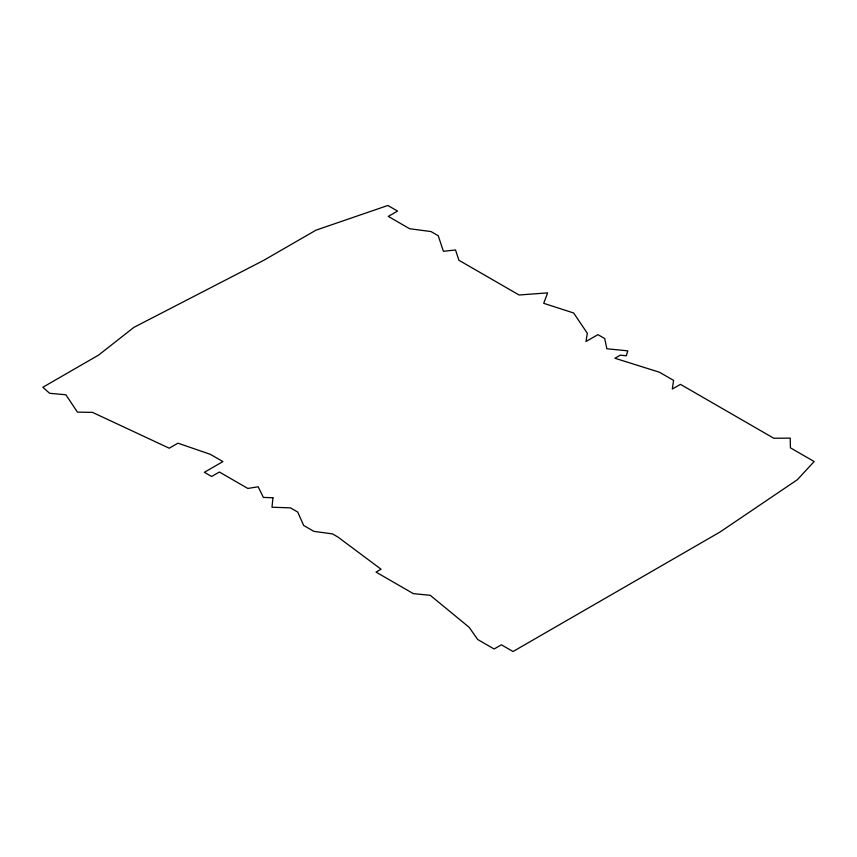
<?xml version="1.0" encoding="UTF-8"?>
<svg xmlns="http://www.w3.org/2000/svg" width="857" height="857" viewBox="0 0 857 857"><rect width="100%" height="100%" fill="white"/><g stroke="black" fill="none" stroke-linecap="round" stroke-linejoin="round"><path stroke-width="1.29" d="M272.954 497.756L271.99 507.226L290.459 507.858L297.733 512.058L303.667 525.47L313.844 531.351L332.516 533.9L337.851 536.985L381.065 569.209L376.041 572.101L413.353 593.644L430.246 595.304L469.229 627.367L477.649 639.483L494.125 648.995L501.388 644.796L513.032 651.524L719.955 532.058L797.374 479.695L814.15 461.537L790.4 447.825L790.229 438.131L773.785 438.238L680.458 384.354L672.306 389.057L673.581 380.379L659.483 372.249L614.94 358.247L620.275 355.173L626.317 355.773L627.774 350.834L606.842 348.767L604.71 338.547L597.929 334.637L585.984 341.525L587.324 333.255L573.622 312.976L543.713 303.324L547.612 292.88L519.063 294.99L458.913 260.26L455.517 249.965L443.401 251.305L438.259 235.761L430.996 231.561L409.625 228.733L388.296 216.414L397.552 211.079L387.857 205.476L315.997 230.158L263.667 260.367L133.906 327.363L98.576 355.098L42.85 387.268L49.61 393.288L65.86 394.766L77.43 412.121L92.502 412.378L169.225 448.211L177.945 443.176L210.329 454.317L222.927 461.591L204.362 472.303L211.636 476.503L219.381 472.025L247.823 488.447L258.182 486.765L263.378 497.424L272.954 497.756"/></g></svg>
